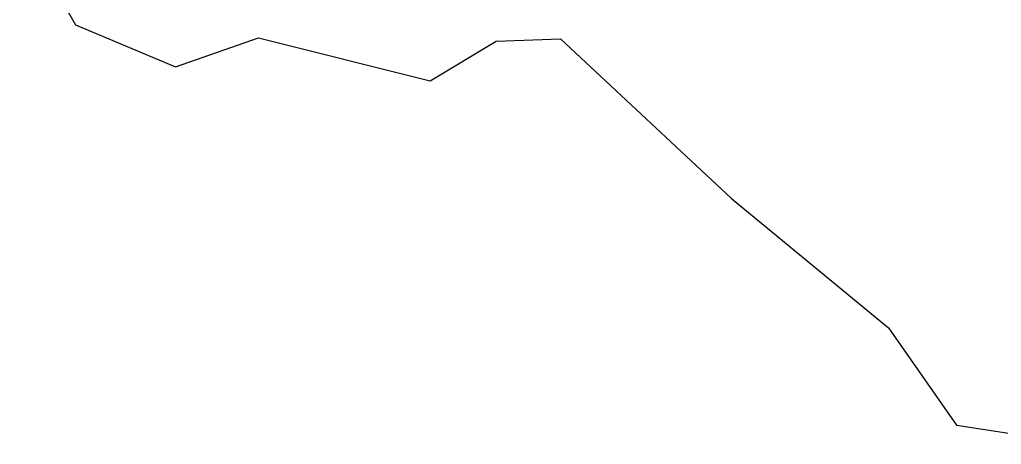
# Model space of a CAD drawing. Extents: x 447968 to 448359, y 6028019 to 6028235.
# Drawn here: x 448249.2 to 448303.4, y 6028071.8 to 6028095.2 of the extents above; entities that cross this region are included whole.
import ezdxf

# ---------------------------------------------------------------- set-up
doc = ezdxf.new("R2010")
doc.units = 0
doc.layers.add('CENTERLINE', color=4, linetype='CONTINUOUS')

msp = doc.modelspace()

# ---------------------------------------------------------------- linework, layer by layer
at = {"layer": 'CENTERLINE'}
for p, q in [((448249.25, 6028100.31, 162.13), (448252.33, 6028094.89, 161.92)), ((448252.33, 6028094.89, 161.92), (448257.85, 6028092.58, 162.75)), ((448257.85, 6028092.58, 162.75), (448262.42, 6028094.17, 162.15)), ((448262.42, 6028094.17, 162.15), (448271.9, 6028091.81, 163.11)), ((448275.54, 6028094, 163.16), (448279.08, 6028094.12, 163.38)), ((448279.08, 6028094.12, 163.38), (448288.51, 6028085.32, 163.4)), ((448271.9, 6028091.81, 163.11), (448275.54, 6028094, 163.16)), ((448288.51, 6028085.32, 163.4), (448297.17, 6028078.2, 162.93)), ((448297.17, 6028078.2, 162.93), (448300.92, 6028072.82, 163.53)), ((448300.92, 6028072.82, 163.53), (448307.75, 6028071.77, 163.93))]:
    msp.add_line(p, q, dxfattribs=at)

doc.saveas('drawing.dxf')
